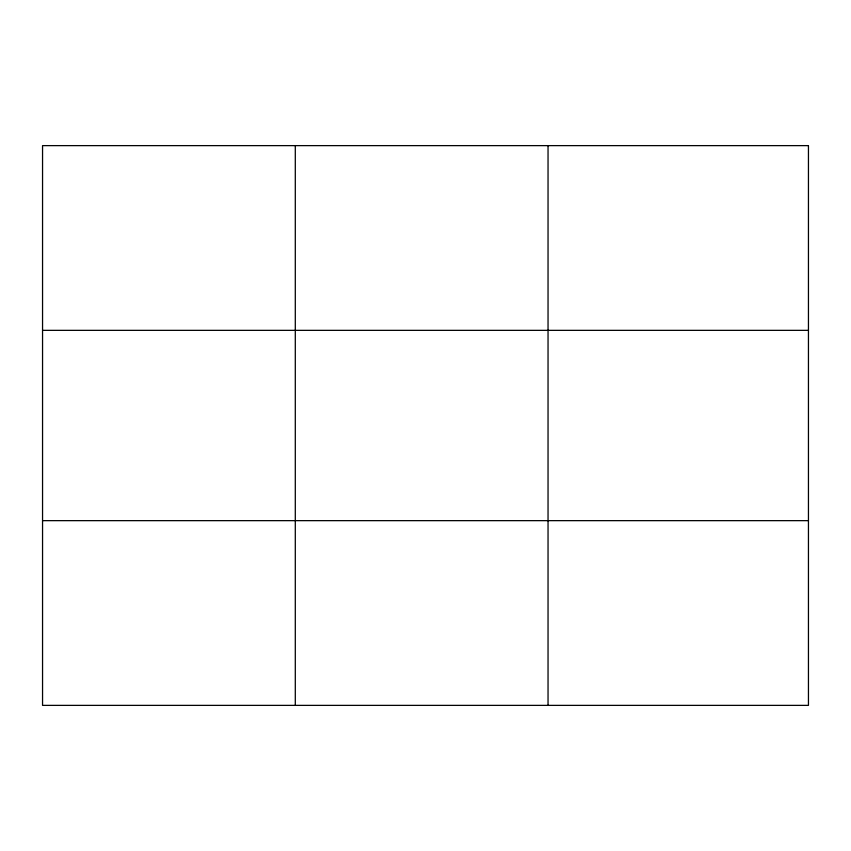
<?xml version="1.0" encoding="UTF-8"?>
<svg xmlns="http://www.w3.org/2000/svg" width="851" height="851" viewBox="0 0 851 851"><rect width="100%" height="100%" fill="white"/><g stroke="black" fill="none" stroke-linecap="round" stroke-linejoin="round"><path stroke-width="1.28" d="M295.297 145.627L295.297 705.373M548.044 145.627L548.044 705.373M42.55 330.348L808.45 330.348M42.55 520.652L808.45 520.652M808.45 145.627L808.45 705.373L42.55 705.373L42.55 145.627L808.45 145.627"/></g></svg>
